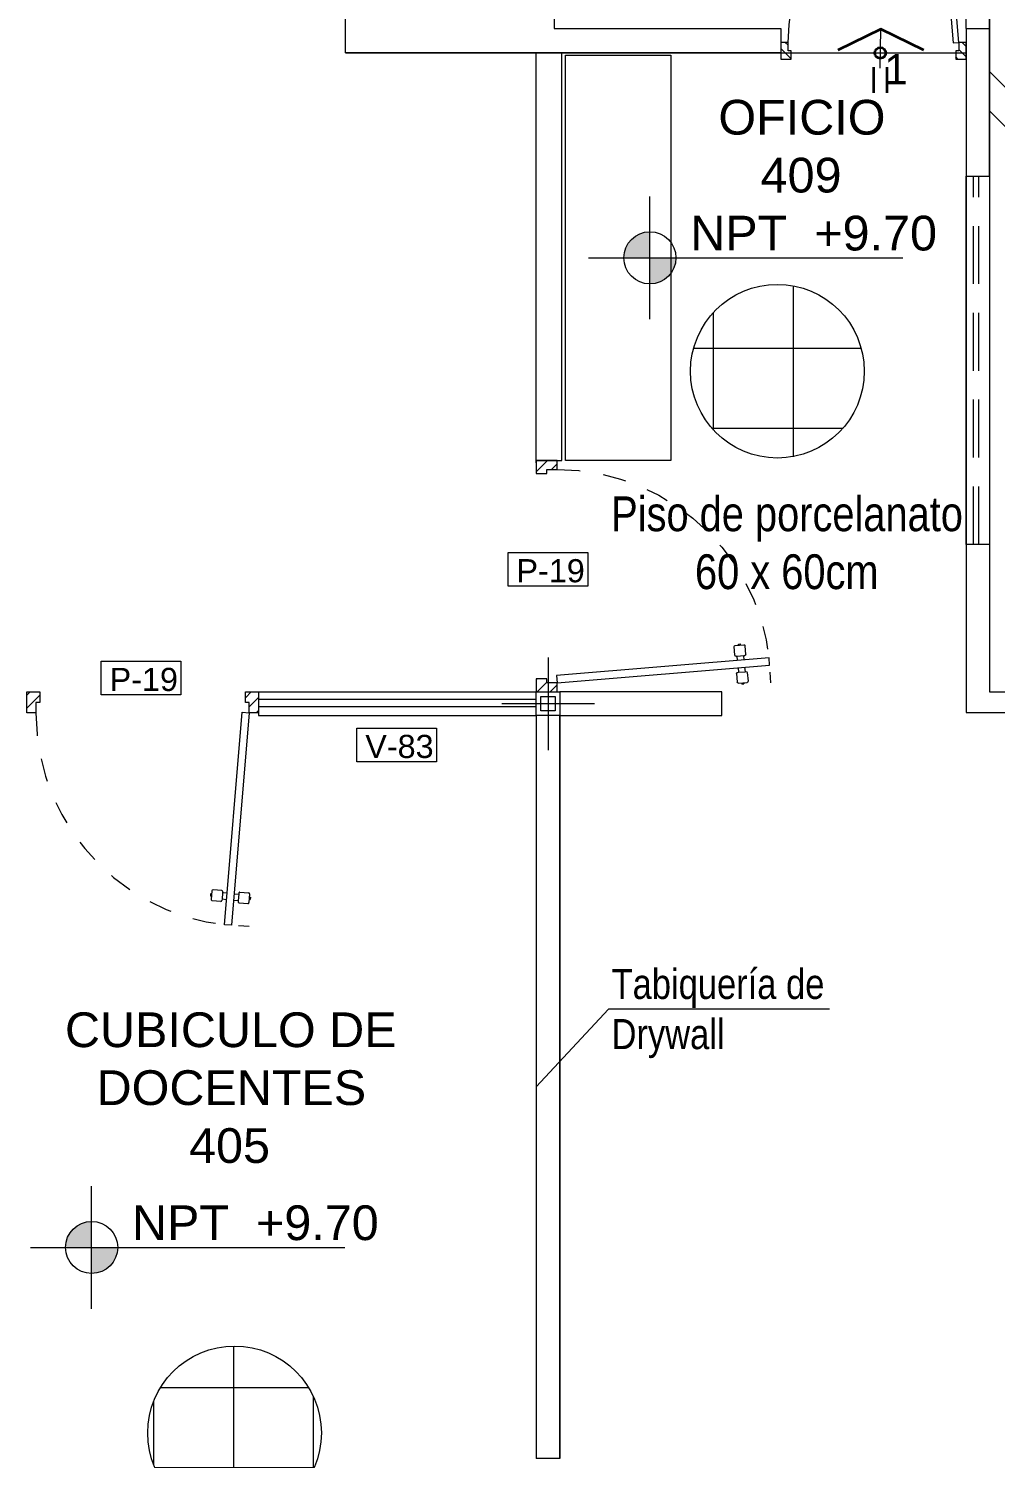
# Model space of a CAD drawing. Header units: inches. Extents: x 140 to 978, y -82 to 38.
# Drawn here: x 876.04 to 880.21, y -5.54 to 0.64 of the extents above; entities that cross this region are included whole.
import ezdxf

# ---------------------------------------------------------------- set-up
doc = ezdxf.new("R2010")
doc.units = ezdxf.units.IN
doc.header["$MEASUREMENT"] = 0
doc.linetypes.add('DASHED2', pattern=[0.375, 0.25, -0.125])
doc.layers.get('0').update_dxf_attribs({"lineweight": 0})
for name, color, linetype, lineweight in [('UNSAAC-COLUMNA', 24, 'Continuous', 0), ('UNSAAC-CORTE MURO', 42, 'Continuous', 35), ('UNSAAC-COTA', 48, 'Continuous', 0), ('UNSAAC-FACHADA(2DO PLANO)', 7, 'Continuous', 30), ('UNSAAC-LINEA 0.00', 251, 'Continuous', 0), ('UNSAAC-LLAMADOS', 88, 'Continuous', 0), ('UNSAAC-MUEBLE', 254, 'Continuous', 0), ('UNSAAC-MURETE', 146, 'Continuous', 20), ('UNSAAC-PISOS', 253, 'Continuous', 0), ('UNSAAC-PROYECCIONES', 38, 'DASHED2', 0), ('UNSAAC-TEXTOS', 250, 'Continuous', 0), ('UNSAAC-VANOS', 24, 'Continuous', 0), ('UNSAAC-VARIOS', 30, 'Continuous', 0)]:
    doc.layers.add(name, color=color, linetype=linetype, lineweight=lineweight)
doc.styles.add('5mm', font='GOTHIC.TTF', dxfattribs={"height": 4.999999999999999})
doc.styles.add('narrow', font='')
doc.styles.get("Standard").update_dxf_attribs({"font": 'arial.ttf'})
doc.styles.get('narrow').set_extended_font_data('Arial Narrow', italic=True)
doc.dimstyles.new('1EN75', dxfattribs={"dimtxt": 0.15, "dimasz": 0.06, "dimexe": 0.1, "dimexo": 0.15, "dimgap": 0.025, "dimtad": 1, "dimzin": 1, "dimdsep": 46, "dimtxsty": 'narrow', "dimblk": 'DOT', "dimcen": 0.1, "dimclrd": 256, "dimclre": 256, "dimclrt": 256, "dimaunit": 1, "dimadec": 3, "dimazin": 0, "dimtfac": 1, "dimtmove": 2, "dimatfit": 3, "dimldrblk": 'ARCHTICK', "dimfxl": 0.3, "dimfxlon": 1, "dimtolj": 1, "dimtzin": 0, "dimlwd": 0, "dimlwe": 0, "dimarcsym": 0})

# ---------------------------------------------------------------- blocks, each defined once
blk = doc.blocks.new('PRTX80')
at = {"layer": 'UNSAAC-TEXTOS'}
h = blk.add_hatch(dxfattribs=at)
h.set_pattern_fill('ANSI31', color=256, scale=0.01, style=0)
h.set_pattern_definition([(45, (-1.629622537688277, -4.234901596310408), (-0.02245064030267288, 0.02245064030267288), [])])
h.paths.add_polyline_path([(-0.7550000000000239, 0.03599999999997294), (-0.8000000000000114, 0.03600000000002979), (-0.8000000000000114, -0.03600000000000136), (-0.7685000000000173, -0.03600000000002979), (-0.7685000000000173, 0), (-0.7550000000000239, 0)])
h.paths.add_polyline_path([(0, 0.03600000000002979), (-0.04500000000001592, 0.03600000000000136), (-0.04500000000001592, 2.842170943040401e-14), (-0.03149999999996567, 2.842170943040401e-14), (-0.03149999999999409, -0.03599999999997294), (0, -0.03600000000000136)])
at = {"layer": 'UNSAAC-PROYECCIONES', "ltscale": 0.15}
blk.add_arc((-0.03150000000002251, -0.03600000000000136), 0.7369999999999948, 180.000000000011, 270, dxfattribs=at)
at = {"layer": 'UNSAAC-TEXTOS'}
for p, q in [((-0.1654626311569416, -0.6619715505120496), (-0.1660841932950063, -0.6694457501687339)), ((-0.16234709346665, -0.6697565312377662), (-0.1660841932950063, -0.6694457501687339)), ((-0.1617255313285852, -0.662282331581082), (-0.1654626311569416, -0.6619715505120496)), ((-0.1607931881214597, -0.6510710320959561), (-0.1632794366737755, -0.6809678307228637)), ((-0.1299563192875723, -0.6875019601725114), (-0.1598531179144516, -0.6850157116202809)), ((-0.1268485085971349, -0.6501309618889479), (-0.1567453072240426, -0.6476447133366605)), ((-0.1255976573210944, -0.6803385415848879), (-0.1259084383901552, -0.684075641413159)), ((-0.1237329709068717, -0.6579159426147498), (-0.1255976573210944, -0.6803385415848879)), ((-0.1102761145355373, -0.6816126968563196), (-0.1255976573210944, -0.6803385415848879)), ((-0.1234221898378394, -0.6541788427863366), (-0.1237329709068717, -0.6579159426147498)), ((-0.1084114281213147, -0.6591900978861815), (-0.1237329709068717, -0.657915942614693)), ((-0.08536211568090835, -0.6836845706498025), (-0.07004057289535126, -0.684958725921291)), ((-0.08349742926668569, -0.6612619716796644), (-0.0681758864811286, -0.6625361269510961)), ((-0.07004057289535126, -0.684958725921291), (-0.07035135396435521, -0.6886958257495621)), ((-0.0681758864811286, -0.6625361269511529), (-0.07004057289535126, -0.684958725921291)), ((-0.06786510541209623, -0.6587990271227113), (-0.0681758864811286, -0.6625361269511529)), ((-0.06381722451467908, -0.6553727083634158), (-0.03392042588777144, -0.6578589569157316)), ((-0.03049410712847589, -0.6619068378131203), (-0.03298035568079172, -0.691803636440028)), ((-0.03204801247366618, -0.6805923369549305), (-0.02831091264530983, -0.6809031180239629)), ((-0.03142645033560143, -0.6731181372982462), (-0.02768935050724508, -0.6734289183672786)), ((-0.02768935050724508, -0.6734289183672786), (-0.02831091264530983, -0.6809031180239629)), ((-0.06692503520505966, -0.6927437066469793), (-0.03702823657818044, -0.6952299551993519))]:
    blk.add_line(p, q, dxfattribs=at)
for points in [[(-0.8000000000000114, 0.03600000000000136), (-0.7550000000000239, 0.03600000000000136), (-0.7550000000000239, 0), (-0.7685000000000173, 0), (-0.7685000000000173, -0.03600000000000136), (-0.8000000000000114, -0.03600000000000136), (-0.8000000000000114, 0.03600000000000136)], [(-0.04500000000001592, 0.03600000000000136), (0, 0.03600000000000136), (0, -0.03600000000000136), (-0.03149999999999409, -0.03600000000000136), (-0.03149999999999409, 0), (-0.04500000000001592, 0), (-0.04500000000001592, 0.03600000000000136)]]:
    blk.add_lwpolyline(points, dxfattribs=at)
blk.add_lwpolyline([(-0.05641399885575993, -0.03392812620643326), (-0.03150000000002251, -0.03600000000000136), (-0.0925436889916682, -0.770042006995709), (-0.1174576878462972, -0.7679701332022546)], close=True, dxfattribs=at)
for centre, start, end in [((-0.1595423368454192, -0.6812786117919245), 175.2461626472142, 265.2461626472468), ((-0.1570560882931034, -0.6513818131650169), 85.24616264725039, 175.2461626472142), ((-0.1296455382185115, -0.6837648603441551), 265.2461626472504, 355.2461626472142), ((-0.1271592896661957, -0.6538680617173043), 355.2461626472142, 85.24616264724675), ((-0.06661425413599886, -0.6890066068186229), 175.2461626472142, 265.246162647178), ((-0.06412800558373988, -0.6591098081917721), 85.24616264718163, 175.2461626472142), ((-0.03423120695683224, -0.6615960567441164), 355.2461626472142, 85.24616264717801), ((-0.03671745550914807, -0.691492855371024), 265.2461626471816, 355.2461626472142)]:
    blk.add_arc(centre, 0.00375, start, end, dxfattribs=at)
blk = doc.blocks.new('A$C1DC20D96')
at = {"layer": 'UNSAAC-MUEBLE', "xscale": -1.167239801663273, "yscale": 1.167239801663273, "zscale": 1.167239801663273, "rotation": 180}
blk.add_blockref('PRTX80', (-9.781438166100997e-07, 0.03444258034255832), dxfattribs=at)
blk = doc.blocks.new('puertaDer')
at = {"layer": 'UNSAAC-MUEBLE', "lineweight": 0, "ltscale": 0.4, "xscale": 1.070902481408632, "yscale": 1.070902481408632, "zscale": 1.070902481408632, "rotation": 270}
blk.add_blockref('A$C1DC20D96', (0.05186535524511049, -1.047496652972768e-06), dxfattribs=at)
blk = doc.blocks.new('puertaIzq')
at = {"layer": 'UNSAAC-MUEBLE', "color": 251, "linetype": 'Continuous', "xscale": -0.9999999580864767, "yscale": 0.9999999580864767, "zscale": 0.9999999580864767, "rotation": 180}
blk.add_blockref('puertaDer', (-0.03307216081354714, 0), dxfattribs=at)
blk = doc.blocks.new('npt')
at = {"layer": 'UNSAAC-TEXTOS'}
h = blk.add_hatch(color=0, dxfattribs=at)
h.dxf.hatch_style = 1
h.paths.add_polyline_path([(0.05220952644776844, -8.881784197001252e-16), (0, -8.881784197001252e-16), (0, -0.05220952644595034, 0.4142135623704376)])
h.paths.add_polyline_path([(0, 0.05220952644594945, 0.4142135623704376), (-0.05220952644776844, -8.881784197001252e-16), (0, -8.881784197001252e-16)])
at = {"layer": 'UNSAAC-TEXTOS', "color": 0}
for p, q in [((0, -0.1228497915071793), (0, 0.1228497915071785)), ((-0.1228497915053595, 0), (0.5070458795726154, 0))]:
    blk.add_line(p, q, dxfattribs=at)
blk.add_circle((0, 0), 0.0522095264476415, dxfattribs=at)
blk = doc.blocks.new('npty')
at = {"layer": 'UNSAAC-TEXTOS', "xscale": 2.154779168756153, "yscale": 2.154779168756153, "zscale": 2.154779168756153}
blk.add_blockref('npt', (1323.156423079998, 5.491066007578823), dxfattribs=at)
at = {"layer": 'UNSAAC-TEXTOS', "insert": (1323.330469367226, 5.672892159341089), "char_height": 0.15, "width": 1.063870505094155, "attachment_point": 1, "style": '5mm'}
blk.add_mtext('{\\fArial|b0|i0|c0|p34;NPT  +9.70}', dxfattribs=at)
blk = doc.blocks.new('puzo')
at = {"layer": 'UNSAAC-PISOS'}
h = blk.add_hatch(dxfattribs=at)
h.set_pattern_fill('_USER', color=256, scale=0.3452850543121788, style=0, double=1, pattern_type=0)
h.set_pattern_definition([(0, (1324.068147049425, 3.747958097912292), (0, 0.3452850543121787), []), (90, (1324.068147049425, 3.747958097912292), (-0.3452850543121788, 2.114261182784148e-17), [])])
edge = h.paths.add_edge_path()
edge.add_arc((1324.205880251042, 3.902950040924726), 0.3753575559887786, 0, 360)
blk.add_circle((1324.205931168964, 3.903305219399844), 0.3750000000000604, dxfattribs=at)
at = {"layer": 'UNSAAC-TEXTOS', "insert": (1323.475897612018, 3.362436372597827), "char_height": 0.15, "width": 1.523970260132011, "attachment_point": 1, "style": 'narrow'}
blk.add_mtext('\\pi0.012394;{\\fArial Narrow|b0|i0|c0|p34;Piso de porcelanato \\P\\pi0.37414;60 x 60cm}', dxfattribs=at)
blk = doc.blocks.new('_Dot')
at = {"color": 0, "linetype": 'ByBlock', "lineweight": -2}
blk.add_line((-0.5, 0), (-1, 0), dxfattribs=at)
at = {"color": 0, "linetype": 'ByBlock', "const_width": 0.5}
blk.add_lwpolyline([(-0.25, 0, 1), (0.25, 0, 1)], format="xyb", close=True, dxfattribs=at)
blk = doc.blocks.new('*D393')
at = {"layer": 'Defpoints', "color": 0, "transparency": 16777216}
for p in [(880.1884663709529, 2.255473876496353), (880.1884663709536, 0.6399397027242628), (887.9943318481, 0.6399397027242606)]:
    blk.add_point(p, dxfattribs=at)
at = {"layer": 'UNSAAC-COTA', "lineweight": 0, "transparency": 16777216}
for p, q in [((887.6943318481001, 2.255473876496351), (888.0943318481001, 2.255473876496351)), ((887.9943318481, 2.195473876496351), (887.9943318481, 0.6999397027242606)), ((887.6943318481001, 0.6399397027242607), (888.0943318481001, 0.6399397027242606))]:
    blk.add_line(p, q, dxfattribs=at)
at = {"layer": 'UNSAAC-COTA', "lineweight": 0, "transparency": 16777216, "xscale": 0.06, "yscale": 0.06, "zscale": 0.06}
for p, rotation in [((887.9943318481, 2.255473876496351), 90), ((887.9943318481, 0.6399397027242606), 270)]:
    blk.add_blockref('_Dot', p, dxfattribs=dict(at, rotation=rotation))
at = {"layer": 'UNSAAC-COTA', "transparency": 16777216, "insert": (887.8927458999418, 1.447706789610449), "char_height": 0.15, "attachment_point": 5, "rotation": 90, "style": 'narrow'}
blk.add_mtext('\\A1;1.62', dxfattribs=at)
blk = doc.blocks.new('_ArchTick')
at = {"layer": 'UNSAAC-FACHADA(2DO PLANO)', "color": 0, "const_width": 0.15}
blk.add_lwpolyline([(-0.5, -0.5), (0.5, 0.5)], dxfattribs=at)
blk = doc.blocks.new('*D394')
at = {"layer": 'Defpoints', "color": 0, "transparency": 16777216}
for p in [(880.1884663709536, 0.6399397027242628), (885.8568666317219, -0.1258637285613418), (887.9943318481, -0.1258637285613424)]:
    blk.add_point(p, dxfattribs=at)
at = {"layer": 'UNSAAC-COTA', "lineweight": 0, "transparency": 16777216}
for p, q in [((887.6943318481001, 0.6399397027242607), (888.0943318481001, 0.6399397027242606)), ((887.9943318481, 0.5799397027242605), (887.9943318481, -0.06586372856134237)), ((887.6943318481001, -0.1258637285613423), (888.0943318481001, -0.1258637285613424))]:
    blk.add_line(p, q, dxfattribs=at)
at = {"layer": 'UNSAAC-COTA', "lineweight": 0, "transparency": 16777216, "xscale": 0.06, "yscale": 0.06, "zscale": 0.06}
for p, rotation in [((887.9943318481, 0.6399397027242606), 90), ((887.9943318481, -0.1258637285613424), 270)]:
    blk.add_blockref('_Dot', p, dxfattribs=dict(at, rotation=rotation))
at = {"layer": 'UNSAAC-COTA', "transparency": 16777216, "insert": (887.8927458999418, 0.2570379870816019), "char_height": 0.15, "attachment_point": 5, "rotation": 90, "style": 'narrow'}
blk.add_mtext('\\A1;0.77', dxfattribs=at)
blk = doc.blocks.new('columna')
at = {"layer": 'UNSAAC-COLUMNA'}
for p, q in [((0, 0.2000000000000455), (0, -0.2000000000000455)), ((-1.13686837721616e-13, 0.2000000000000455), (0, -0.2000000000000455)), ((0.1999999999999318, 1.4210854715202e-13), (-0.2000000000001592, 1.4210854715202e-13)), ((0.2000000000000455, 2.842170943040401e-14), (-0.2000000000000455, 2.842170943040401e-14))]:
    blk.add_line(p, q, dxfattribs=at)
for points in [[(-0.05079999999998108, 0.0508000000000095), (0.05079999999998108, 0.0508000000000095), (0.05079999999998108, -0.05079999999998108), (-0.05079999999998108, -0.05079999999998108)], [(-0.03079999999999927, 0.03080000000001348), (0.03079999999999927, 0.03080000000001348), (0.03079999999999927, -0.03079999999998506), (-0.03079999999999927, -0.03079999999998506)]]:
    blk.add_lwpolyline(points, close=True, dxfattribs=at)
blk = doc.blocks.new('D')
at = {"layer": 'UNSAAC-COLUMNA'}
blk.add_blockref('columna', (1337.281866631721, -2.27586372856149), dxfattribs=at)

msp = doc.modelspace()

# ---------------------------------------------------------------- linework, layer by layer
at = {"layer": 'UNSAAC-CORTE MURO'}
for p, q in [((879.68762337659, 0.4737934743943981), (879.68762337659, 0.3621068781870918)), ((879.7445509620463, 0.4737934743943981), (879.7445509620463, 0.3621068781870918))]:
    msp.add_line(p, q, dxfattribs=at)
msp.add_lwpolyline([(879.9047785752465, 0.5473932541510358), (879.7191980730283, 0.6379779648184076), (879.5336175708104, 0.5473932541511495)], dxfattribs=at)
msp.add_circle((879.7160871693179, 0.5349362714389088), 0.02377242027551816, dxfattribs=at)
at = {"layer": 'UNSAAC-LINEA 0.00', "ltscale": 2.5}
msp.add_lwpolyline([(880.1884643527395, 13.07333627144297), (880.188466462085, 0.454668475431447), (880.1884681387216, -2.225063728669198), (885.8568666317219, -2.22506372856148), (885.8568666317219, -6.676663728561294), (883.9326666317218, -6.676663728561294), (883.9326666317218, -11.48956372856063), (878.3326666317216, -11.48956372856063), (878.3326666317209, -13.27586372856065), (872.6310666317218, -13.27586372856064), (872.6310666317215, -11.48956372856037), (867.1349545232222, -11.48956372856037), (867.1349545232222, -13.27586372856098), (861.4310666317219, -13.27586372856061)], dxfattribs=at)
at = {"layer": 'UNSAAC-LLAMADOS', "ltscale": 2.5}
msp.add_lwpolyline([(879.496443119591, -3.595357674008916), (878.5433865822945, -3.595357674008916), (878.231066631721, -3.930863728560595)], dxfattribs=at)
at = {"layer": 'UNSAAC-MUEBLE'}
msp.add_lwpolyline([(878.3568437018064, 0.5254665831122054), (878.8112649590098, 0.5254665831122054), (878.8112649590098, -1.225478706473865), (878.3568437018064, -1.225478706473865)], close=True, dxfattribs=at)
at = {"layer": 'UNSAAC-MURETE'}
for p, q in [((880.7689986660776, -0.1258637285612281), (880.188466462085, 0.454668475431447)), ((880.086866370953, -1.587607578943789), (880.086866370953, 0.002936271447225636)), ((880.1884666842825, 0.002936271437079085), (880.1884681387216, -1.587607578953964)), ((880.1884681387216, -1.587607578943761), (880.086866370953, -1.587607578943761))]:
    msp.add_line(p, q, dxfattribs=at)
msp.add_lwpolyline([(885.736866631722, -2.225063728561452), (885.736866631722, -0.2458637285613463), (880.7192930385927, -0.2458637285612326), (880.1884665455593, 0.2849627644721409)], dxfattribs=at)
at = {"layer": 'UNSAAC-PISOS'}
msp.add_line((879.2868666317213, 0.5349362714388803), (880.0868666317215, 0.5349362714387951), dxfattribs=at)
at = {"layer": 'UNSAAC-PROYECCIONES', "ltscale": 2.5}
msp.add_lwpolyline([(880.1884643527395, 13.07333627144297), (880.188466462085, 0.454668475431447), (880.1884681387216, -2.225063728669198), (885.8568666317219, -2.22506372856148), (885.8568666317219, -6.676663728561294), (883.9326666317218, -6.676663728561294), (883.9326666317218, -11.48956372856063), (878.3326666317216, -11.48956372856063), (878.3326666317209, -13.27586372856065), (872.6310666317218, -13.27586372856064), (872.6310666317215, -11.48956372856037), (867.1349545232222, -11.48956372856037), (867.1349545232222, -13.27586372856098), (861.4310666317219, -13.27586372856061)], dxfattribs=at)
at = {"layer": 'UNSAAC-TEXTOS'}
for points in [[(878.1093938109284, -1.622119087073017), (878.4529891107982, -1.622119087073017), (878.4529891107982, -1.768176560568619), (878.1093938109284, -1.768176560568619)], [(876.3526568727152, -2.091542022739461), (876.696252172585, -2.091542022739461), (876.696252172585, -2.237599496235063), (876.3526568727152, -2.237599496235063)], [(877.4565316665298, -2.38087556763746), (877.8001269663996, -2.38087556763746), (877.8001269663996, -2.526933041133063), (877.4565316665298, -2.526933041133063)]]:
    msp.add_lwpolyline(points, close=True, dxfattribs=at)
at = {"layer": 'UNSAAC-VANOS'}
for p, q in [((879.7160871693181, 0.4697321063108859), (879.7191980730283, 0.6379779648184076)), ((880.0868669253784, 0.002936271447225636), (880.0868683798178, -1.587607578943732))]:
    msp.add_line(p, q, dxfattribs=at)
at = {"layer": 'UNSAAC-VANOS', "linetype": 'DASHED2'}
for p, q in [((880.1189578944472, -1.587607578943761), (880.1189564400083, 0.002936271447254057)), ((880.1416682592696, -1.587607578948877), (880.1416668048305, 0.00293627144213815))]:
    msp.add_line(p, q, dxfattribs=at)
at = {"layer": 'UNSAAC-VANOS'}
for points in [[(877.0310666317209, -2.256313728561139), (878.231066631721, -2.256313728561139)], [(877.0310666317212, -2.287563728561139), (878.231066631721, -2.287563728561139)]]:
    msp.add_lwpolyline(points, dxfattribs=at)
at = {"layer": 'UNSAAC-VARIOS'}
for p, q in [((880.0868663709534, 0.6399395205795315), (880.086866370953, 2.255473876496268)), ((880.1884663709536, 0.6399397027243197), (880.1884663709529, 2.255473876496353)), ((880.086866370953, 0.6399397027243197), (880.1884663709536, 0.6399397027242628)), ((880.0868663709534, 0.6399395205795315), (880.086866370953, 0.002936271447225636)), ((880.1884666842825, 0.002936271447282479), (880.1884663709536, 0.6399397027242628)), ((878.231066631721, -1.23506365092706), (878.231066631721, 0.5349363490729502)), ((880.0868669253787, 0.002936271447225636), (880.1884666842825, 0.002936271437050664)), ((878.231066631721, -1.225063728561025), (878.3410666317211, -1.225063728561025)), ((880.086866370953, -1.587607578943761), (880.086866370953, -2.3129637318996)), ((880.1884681387216, -1.587607578943761), (880.1884681387216, -2.225063728669198)), ((879.032666631721, -2.225063728561111), (878.3326666317209, -2.225063728561139)), ((879.032666631721, -2.32666372856113), (879.032666631721, -2.225063728561111)), ((880.1884681387216, -2.225063728669198), (880.776769893853, -2.225063709964303)), ((878.231066631721, -2.32666372856113), (878.231066631721, -5.535063728560061)), ((878.3326666317209, -2.32666372856113), (878.3326666317209, -5.535063728560061)), ((878.3326666317209, -5.535063728560061), (878.3326666317209, -2.32666372856113)), ((878.3326666317209, -2.32666372856113), (879.032666631721, -2.32666372856113)), ((880.086866370953, -2.3129637318996), (880.7767698966477, -2.312963709964293)), ((878.3326666317209, -5.535063728560061), (878.231066631721, -5.535063728560061))]:
    msp.add_line(p, q, dxfattribs=at)
for points in [[(880.086866370953, 2.255473876496353), (878.3079949892133, 2.255473876496268), (878.3079949892135, 0.6399397032905654), (878.3079949892133, 0.6399397032905654), (879.2868666317213, 0.6399397027242344), (879.2868669131412, 0.5349412888179188), (877.4068666317221, 0.5349363237112357), (877.4068666317221, 0.5349362714388803), (877.4068666317221, 2.35707198635518), (880.0868683899566, 2.35707198635518)], [(878.231066631721, -1.23506365092706), (878.231066631721, 0.5349363490729502)], [(878.3410666317211, -1.225063728561025), (878.3410666317211, 0.5349363490729502)], [(877.0310666317209, -2.225063728561139), (878.231066631721, -2.225063728561139)], [(877.0310666317209, -2.225063728561139), (877.0310666317207, -2.32666372856113), (878.2310666317208, -2.32666372856113)]]:
    msp.add_lwpolyline(points, dxfattribs=at)
msp.add_lwpolyline([(879.2868666317213, 0.5349362714389088), (877.4068666317221, 0.5349362714388803), (877.4068666317221, 0.5349362714385961)], close=True, dxfattribs=at)

# ---------------------------------------------------------------- block references
at = {"layer": 'UNSAAC-CORTE MURO'}
for name, p in [('npty', (-444.4348757750943, -5.84123014000653)), ('puzo', (-444.9339549398071, -4.743017085439121)), ('npty', (-446.8455470150615, -10.11513372302501)), ('puzo', (-447.2779096152177, -9.328152095441808))]:
    msp.add_blockref(name, p, dxfattribs=at)
at = {"layer": 'UNSAAC-MUEBLE', "color": 251, "linetype": 'Continuous', "xscale": -0.8, "yscale": 0.8, "zscale": 0.8, "rotation": 270}
msp.add_blockref('puertaIzq', (880.0868666317215, 0.4999362714391395), dxfattribs=at)
at = {"layer": 'UNSAAC-MUEBLE', "color": 251, "linetype": 'Continuous'}
msp.add_blockref('puertaDer', (878.1873166317209, -2.225063728561139), dxfattribs=at)
at = {"layer": 'UNSAAC-MUEBLE', "color": 251, "linetype": 'Continuous', "xscale": -1, "rotation": 90}
msp.add_blockref('puertaDer', (877.0310666317209, -2.18131372856115), dxfattribs=at)
at = {"layer": 'UNSAAC-TEXTOS'}
msp.add_blockref('D', (-459, 3.410605131648481e-13), dxfattribs=at)

# ---------------------------------------------------------------- texts
at = {"layer": 'UNSAAC-LLAMADOS', "insert": (878.556016476757, -3.806685160573267), "char_height": 0.13, "width": 1.152686518853067, "attachment_point": 7, "style": 'narrow'}
msp.add_mtext('{\\fArial Narrow|b0|i0|c0|p34;Tabiquería de Drywall}', dxfattribs=at)
at = {"layer": 'UNSAAC-TEXTOS'}
for s, insert, char_height, width, attachment_point in [('1', (879.7844862014313, 0.4648802568638004), 0.13, 0.04243710777626193, 5), ('\\pi0.78613;OFICIO\\P\\pi0.96836;409', (878.231066631721, 0.332091665809628), 0.15, 2.274485395047389, 1), ('\\pi0.43201;CUBICULO DE \\P\\pi0.56865;DOCENTES\\P\\pi0.96796;405', (875.7635786297243, -3.608821288516125), 0.15, 2.274485395047389, 1)]:
    msp.add_mtext(s, dxfattribs=dict(at, insert=insert, char_height=char_height, width=width, attachment_point=attachment_point))
at = {"layer": 'UNSAAC-TEXTOS', "char_height": 0.1, "attachment_point": 1}
for s, insert in [('{\\f@Arial Unicode MS|b0|i0|c0|p34;P-}19', (878.1452611778682, -1.651414041685868)), ('{\\f@Arial Unicode MS|b0|i0|c0|p34;P-}19', (876.388524239655, -2.120836977352312)), ('{\\f@Arial Unicode MS|b0|i0|c0|p34;V-}83', (877.4923990334696, -2.410170522250311))]:
    msp.add_mtext_dynamic_manual_height_columns(s, width=0.2, gutter_width=1, heights=[0], dxfattribs=dict(at, insert=insert))

# ---------------------------------------------------------------- dimensions: what is measured, and where the dimension line sits
at = {"layer": 'UNSAAC-COTA'}
for base, p1, p2, picture, middle in [((887.9943318481, 0.6399397027242606), (880.1884663709529, 2.255473876496353), (880.1884663709536, 0.6399397027242628), '*D393', (887.8927458999418, 1.447706789610449)), ((887.9943318481, -0.1258637285613424), (880.1884663709536, 0.6399397027242628), (885.8568666317219, -0.1258637285613418), '*D394', (887.8927458999418, 0.2570379870816019))]:
    dim = msp.add_linear_dim(base=base, p1=p1, p2=p2, angle=90, dimstyle='1EN75', dxfattribs=at)
    dim.commit()
    dim.dimension.update_dxf_attribs({"geometry": picture, "text_midpoint": middle})

doc.saveas('drawing.dxf')
